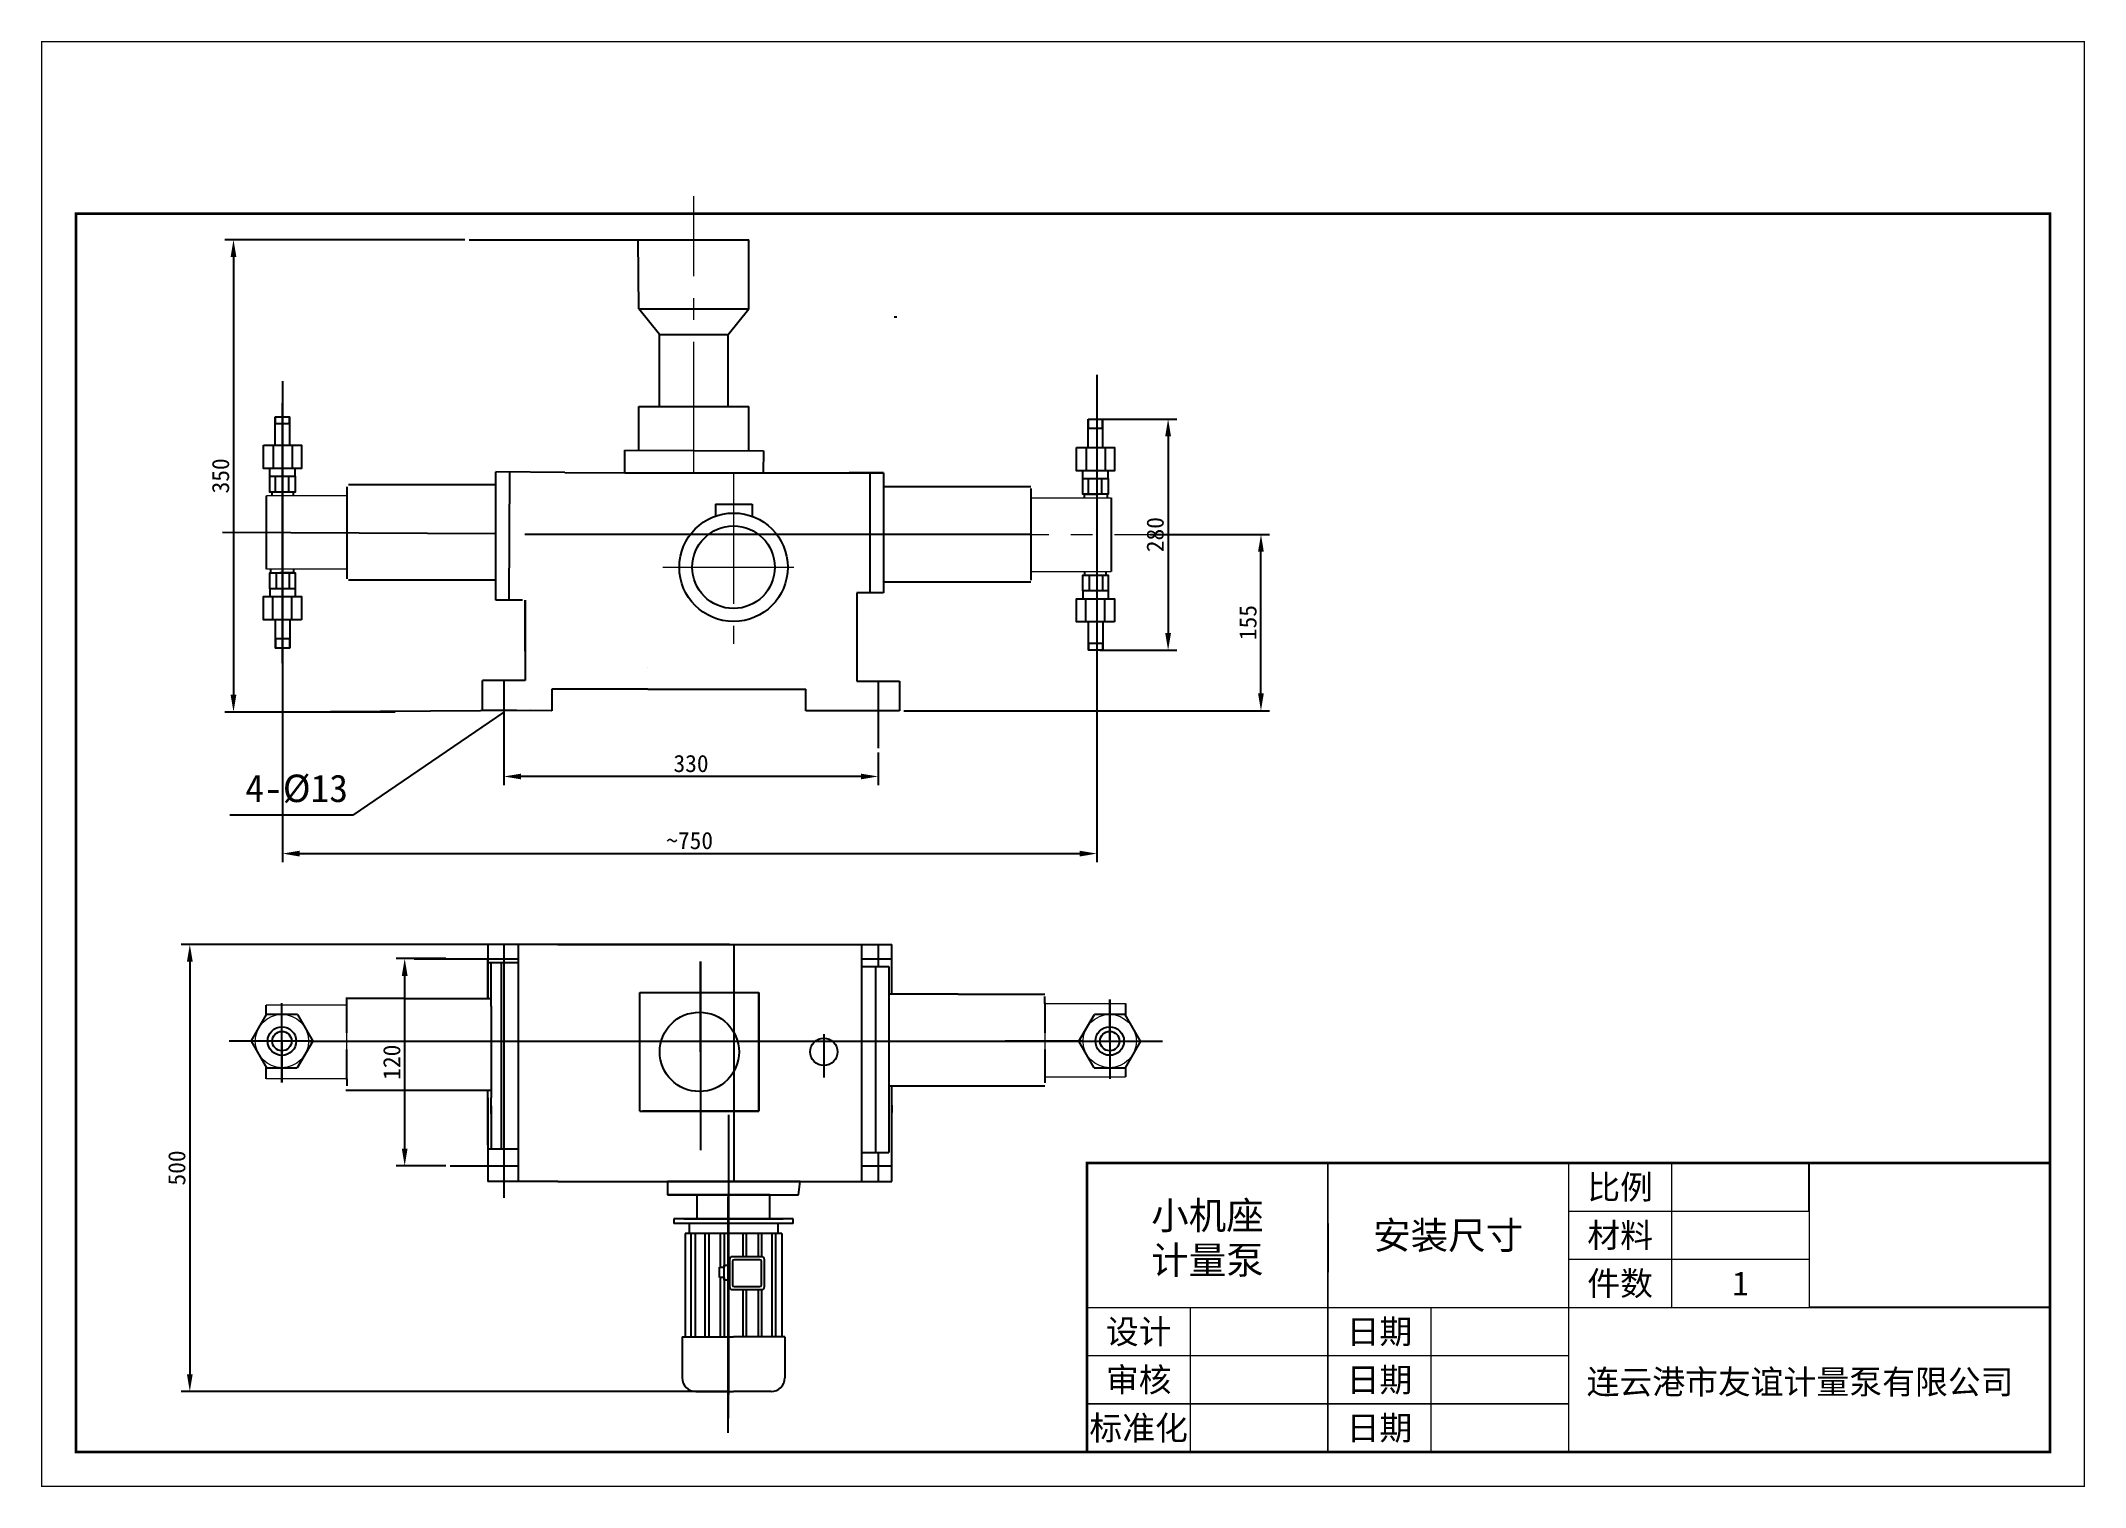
# Model space of a CAD drawing. Header units: millimetres. Extents: x 31 to 328, y 15 to 225.
import ezdxf
from ezdxf.enums import TextEntityAlignment as Align

# ---------------------------------------------------------------- set-up
doc = ezdxf.new("R2010")
doc.units = ezdxf.units.MM
doc.header["$PDMODE"] = 35
doc.linetypes.add('CENTER2', pattern=[28.575, 19.05, -3.175, 3.175, -3.175])
for name, color, linetype, lineweight in [('01-轮廓线', 7, 'Continuous', 35), ('02-中心线', 1, 'CENTER2', 15), ('04-标注', 3, 'Continuous', 20)]:
    doc.layers.add(name, color=color, linetype=linetype, lineweight=lineweight)
doc.layers.add('05-文字', color=5, linetype='Continuous')
doc.layers.add('2', color=4, linetype='Continuous')
doc.styles.add('S', font='SimSun.ttf')
doc.dimstyles.new('ISO-25', dxfattribs={"dimtxt": 2.5, "dimasz": 2.5, "dimexe": 1.25, "dimexo": 0.625, "dimtad": 1, "dimtxsty": 'Standard', "dimcen": 2.5, "dimadec": 0, "dimazin": 0, "dimtfac": 1, "dimtmove": 0, "dimatfit": 3, "dimfxl": 0, "dimarcsym": 0})

# ---------------------------------------------------------------- blocks, each defined once
blk = doc.blocks.new('*D9')
at = {"color": 0, "lineweight": -2}
for p, q in [((192.11, 153.62), (209.47, 153.62)), ((208.22, 130.5), (208.22, 151.12)), ((156.3, 128), (209.47, 128))]:
    blk.add_line(p, q, dxfattribs=at)
at = {"color": 0}
for points in [[(207.8, 151.12), (208.63, 151.12), (208.22, 153.62)], [(207.8, 130.5), (208.63, 130.5), (208.22, 128)]]:
    blk.add_solid(points, dxfattribs=at)
at = {"layer": 'Defpoints', "color": 0}
for p in [(191.48, 153.62), (208.22, 153.62), (155.67, 128)]:
    blk.add_point(p, dxfattribs=at)
at = {"color": 0, "insert": (206.34, 140.81), "char_height": 2.5, "attachment_point": 5, "rotation": 90}
blk.add_mtext('\\A1;155', dxfattribs=at)
blk = doc.blocks.new('*D10')
at = {"color": 0, "lineweight": -2}
for p, q in [((92.47, 196.45), (57.59, 196.45)), ((58.84, 193.95), (58.84, 130.31)), ((82.35, 127.81), (57.59, 127.81))]:
    blk.add_line(p, q, dxfattribs=at)
at = {"color": 0}
for points in [[(58.42, 193.95), (59.26, 193.95), (58.84, 196.45)], [(58.42, 130.31), (59.26, 130.31), (58.84, 127.81)]]:
    blk.add_solid(points, dxfattribs=at)
at = {"layer": 'Defpoints', "color": 0}
for p in [(93.09, 196.45), (58.84, 127.81), (82.97, 127.81)]:
    blk.add_point(p, dxfattribs=at)
at = {"color": 0, "insert": (56.97, 162.13), "char_height": 2.5, "attachment_point": 5, "rotation": 90}
blk.add_mtext('\\A1;350', dxfattribs=at)
blk = doc.blocks.new('*D12')
at = {"color": 0, "lineweight": -2}
for p, q in [((98.15, 127.18), (98.15, 117.19)), ((152.56, 121.93), (152.56, 117.19)), ((150.06, 118.44), (100.65, 118.44))]:
    blk.add_line(p, q, dxfattribs=at)
at = {"color": 0}
for points in [[(100.65, 118.85), (100.65, 118.02), (98.15, 118.44)], [(150.06, 118.85), (150.06, 118.02), (152.56, 118.44)]]:
    blk.add_solid(points, dxfattribs=at)
at = {"layer": 'Defpoints', "color": 0}
for p in [(98.15, 127.81), (152.56, 122.56), (98.15, 118.44)]:
    blk.add_point(p, dxfattribs=at)
at = {"color": 0, "insert": (125.36, 120.31), "char_height": 2.5, "attachment_point": 5}
blk.add_mtext('\\A1;330', dxfattribs=at)
blk = doc.blocks.new('*D14')
at = {"color": 0, "lineweight": -2}
for p, q in [((65.96, 175.92), (65.96, 105.98)), ((184.36, 176.8), (184.36, 105.98)), ((68.46, 107.23), (181.86, 107.23))]:
    blk.add_line(p, q, dxfattribs=at)
at = {"color": 0}
for points in [[(68.46, 107.65), (68.46, 106.81), (65.96, 107.23)], [(181.86, 107.65), (181.86, 106.81), (184.36, 107.23)]]:
    blk.add_solid(points, dxfattribs=at)
at = {"layer": 'Defpoints', "color": 0}
for p in [(65.96, 176.55), (184.36, 177.42), (184.36, 107.23)]:
    blk.add_point(p, dxfattribs=at)
at = {"color": 0, "insert": (125.16, 109.11), "char_height": 2.5, "attachment_point": 5}
blk.add_mtext('\\A1;~750', dxfattribs=at)
blk = doc.blocks.new('*D15')
at = {"color": 0, "lineweight": -2}
for p, q in [((89.72, 91.96), (82.48, 91.96)), ((83.73, 64.36), (83.73, 89.46)), ((89.72, 61.86), (82.48, 61.86))]:
    blk.add_line(p, q, dxfattribs=at)
at = {"color": 0}
for points in [[(83.31, 89.46), (84.15, 89.46), (83.73, 91.96)], [(83.31, 64.36), (84.15, 64.36), (83.73, 61.86)]]:
    blk.add_solid(points, dxfattribs=at)
at = {"layer": 'Defpoints', "color": 0}
for p in [(83.73, 91.96), (90.34, 91.96), (90.34, 61.86)]:
    blk.add_point(p, dxfattribs=at)
at = {"color": 0, "insert": (81.86, 76.91), "char_height": 2.5, "attachment_point": 5, "rotation": 90}
blk.add_mtext('\\A1;120', dxfattribs=at)
blk = doc.blocks.new('*D17')
at = {"color": 0, "lineweight": -2}
for p, q in [((130.94, 94.03), (51.24, 94.03)), ((52.49, 91.53), (52.49, 31.55)), ((130.94, 29.05), (51.24, 29.05))]:
    blk.add_line(p, q, dxfattribs=at)
at = {"color": 0}
for points in [[(52.07, 91.53), (52.91, 91.53), (52.49, 94.03)], [(52.07, 31.55), (52.91, 31.55), (52.49, 29.05)]]:
    blk.add_solid(points, dxfattribs=at)
at = {"layer": '04-标注', "color": 0, "lineweight": -2}
for p, q in [((184.79, 170.38), (195.97, 170.38)), ((194.72, 167.88), (194.72, 139.29)), ((184.79, 136.79), (195.97, 136.79))]:
    blk.add_line(p, q, dxfattribs=at)
at = {"layer": '04-标注', "color": 0}
for points in [[(194.3, 167.88), (195.14, 167.88), (194.72, 170.38)], [(194.3, 139.29), (195.14, 139.29), (194.72, 136.79)]]:
    blk.add_solid(points, dxfattribs=at)
at = {"layer": 'Defpoints', "color": 0}
for p in [(184.16, 170.38), (184.16, 136.79), (194.72, 136.79), (131.57, 94.03), (52.49, 29.05), (131.57, 29.05)]:
    blk.add_point(p, dxfattribs=at)
at = {"color": 0, "insert": (50.61, 61.54), "char_height": 2.5, "attachment_point": 5, "rotation": 90}
blk.add_mtext('\\A1;500', dxfattribs=at)
at = {"layer": '04-标注', "color": 0, "insert": (192.85, 153.59), "char_height": 2.5, "attachment_point": 5, "rotation": 90}
blk.add_mtext('\\A1;280', dxfattribs=at)
blk = doc.blocks.new('A$C64722F43')
at = {"color": 0}
for p, q in [((8.55, 13.35), (0, 13.35)), ((8.55, 13.35), (21.14, 13.35)), ((8.55, 0), (0, 0)), ((21.14, 0), (8.55, 0))]:
    blk.add_line(p, q, dxfattribs=at)

msp = doc.modelspace()

# ---------------------------------------------------------------- linework, layer by layer
at = {"color": 0}
for p, q in [((93.091, 196.453), (125.773, 196.453)), ((117.773, 186.422), (117.683, 196.453)), ((118.308, 196.453), (133.773, 196.453)), ((133.773, 186.422), (133.773, 196.453)), ((117.773, 186.422), (133.773, 186.422)), ((120.773, 182.686), (117.773, 186.422)), ((130.773, 182.686), (133.773, 186.422)), ((155.284, 185.174), (154.894, 185.174)), ((120.773, 172.2), (120.773, 182.686)), ((120.773, 172.2), (120.773, 182.686)), ((120.773, 182.686), (130.773, 182.686)), ((130.773, 172.2), (130.773, 182.686)), ((65.963, 135.01), (65.963, 172.72)), ((65.963, 134.93), (65.963, 172.641)), ((64.883, 166.577), (64.883, 170.7)), ((64.883, 170.7), (67.043, 170.7)), ((67.043, 169.675), (64.883, 169.675)), ((64.937, 169.675), (64.937, 170.7)), ((65.963, 166.577), (65.963, 171.621)), ((66.983, 169.675), (66.983, 170.7)), ((67.043, 166.577), (67.043, 170.7)), ((117.773, 165.873), (117.773, 172.2)), ((117.773, 172.2), (133.773, 172.2)), ((133.773, 165.799), (133.773, 172.2)), ((183.084, 166.259), (183.084, 170.382)), ((183.084, 170.382), (185.244, 170.382)), ((183.144, 169.046), (183.144, 170.382)), ((185.185, 169.046), (185.185, 170.382)), ((185.244, 166.259), (185.244, 170.382)), ((64.642, 163.205), (64.642, 166.577)), ((65.963, 140.425), (65.963, 167.305)), ((65.963, 166.577), (65.963, 162.082)), ((67.434, 163.205), (67.434, 166.577)), ((183.084, 169.046), (185.244, 169.046)), ((115.724, 162.577), (115.739, 165.882)), ((115.739, 165.882), (135.872, 165.79)), ((135.872, 165.79), (135.823, 162.577)), ((182.843, 162.887), (182.843, 166.259)), ((185.635, 162.887), (185.635, 166.259)), ((64.142, 162.082), (64.142, 163.205)), ((64.919, 162.082), (64.919, 159.78)), ((65.963, 161.546), (65.963, 158.014)), ((66.847, 162.082), (66.847, 159.78)), ((67.784, 162.082), (67.784, 163.205)), ((75.382, 147.19), (75.382, 160.54)), ((75.576, 160.896), (96.983, 160.896)), ((96.983, 144.045), (96.983, 162.714)), ((107.02, 162.616), (96.983, 162.714)), ((96.983, 144.99), (96.983, 162.452)), ((98.929, 144.045), (99.015, 162.704)), ((107.02, 162.616), (115.724, 162.577)), ((115.724, 162.577), (135.823, 162.577)), ((135.823, 162.577), (153.338, 162.577)), ((153.338, 162.577), (148.338, 162.577)), ((153.338, 162.577), (151.338, 162.577)), ((151.391, 145.115), (151.391, 162.577)), ((151.391, 145.115), (151.391, 160.577)), ((151.391, 160.577), (151.391, 160.577)), ((153.338, 162.577), (153.338, 145.115)), ((153.338, 162.577), (153.338, 160.577)), ((153.338, 160.577), (174.745, 160.577)), ((182.343, 161.763), (182.343, 162.887)), ((183.119, 161.763), (183.119, 159.462)), ((185.047, 161.763), (185.047, 159.462)), ((185.985, 161.763), (185.985, 162.887)), ((63.663, 148.562), (63.663, 159.245)), ((64.393, 159.78), (64.393, 159.245)), ((67.51, 159.78), (67.51, 159.245)), ((128.922, 158.011), (134.239, 158.011)), ((128.922, 158.011), (128.922, 156.281)), ((134.239, 158.011), (134.239, 156.253)), ((174.745, 160.298), (174.745, 146.948)), ((182.5, 159.462), (182.5, 158.927)), ((182.631, 159.462), (184.551, 159.462)), ((185.858, 159.462), (185.858, 158.927)), ((186.463, 158.927), (186.463, 148.243)), ((96.983, 153.721), (57.238, 153.906)), ((174.745, 153.623), (101.182, 153.623)), ((65.963, 146.26), (65.963, 149.793)), ((64.142, 145.725), (64.142, 144.601)), ((64.268, 148.027), (64.268, 148.562)), ((65.079, 145.725), (65.079, 148.027)), ((67.495, 148.027), (65.575, 148.027)), ((65.963, 148.562), (65.963, 134.647)), ((65.963, 141.23), (65.963, 145.725)), ((67.007, 145.725), (67.007, 148.027)), ((67.627, 148.027), (67.627, 148.562)), ((67.784, 145.725), (67.784, 144.601)), ((96.983, 146.99), (75.576, 146.99)), ((96.983, 144.99), (96.983, 146.99)), ((174.745, 146.67), (153.338, 146.67)), ((182.617, 147.708), (182.617, 148.243)), ((183.28, 145.407), (183.28, 147.708)), ((185.208, 145.407), (185.208, 147.708)), ((185.733, 147.708), (185.733, 148.243)), ((64.492, 144.601), (64.492, 141.23)), ((65.963, 144.058), (65.963, 130.143)), ((67.284, 144.601), (67.284, 141.23)), ((100.876, 144.045), (96.983, 144.045)), ((101.265, 136.655), (101.265, 144.045)), ((101.265, 144.045), (101.265, 132.377)), ((153.338, 145.115), (149.445, 145.115)), ((149.445, 145.115), (149.445, 132.28)), ((182.343, 145.407), (182.343, 144.283)), ((182.693, 144.283), (182.693, 140.911)), ((185.485, 144.283), (185.485, 140.911)), ((185.985, 145.407), (185.985, 144.283)), ((64.883, 141.23), (64.883, 137.107)), ((65.963, 141.23), (65.963, 136.185)), ((67.043, 141.23), (67.043, 137.107)), ((183.084, 140.911), (183.084, 136.788)), ((185.244, 140.911), (185.244, 136.788)), ((67.043, 138.443), (64.883, 138.443)), ((67.043, 137.107), (64.883, 137.107)), ((64.942, 138.443), (64.942, 137.107)), ((66.983, 138.443), (66.983, 137.107)), ((183.084, 137.813), (185.244, 137.813)), ((185.244, 136.788), (183.084, 136.788)), ((183.144, 137.813), (183.144, 136.788)), ((185.189, 137.813), (185.189, 136.788)), ((119.086, 134.28), (119.086, 134.28)), ((95.037, 132.377), (95.037, 132.377)), ((95.037, 128.099), (95.037, 132.377)), ((101.265, 132.377), (95.037, 132.377)), ((98.151, 132.377), (98.151, 123.432)), ((119.086, 131.141), (105.105, 131.141)), ((105.105, 131.141), (105.105, 128.002)), ((119.086, 131.141), (142.05, 131.141)), ((142.05, 132.28), (142.05, 132.28)), ((142.05, 128.002), (142.05, 131.141)), ((149.445, 132.28), (155.673, 132.28)), ((152.559, 132.28), (152.559, 122.557)), ((155.673, 132.28), (155.673, 128.002)), ((72.935, 127.905), (102.043, 128.099)), ((98.151, 127.807), (76.201, 112.834)), ((105.074, 128.002), (95.037, 128.099)), ((105.105, 128.002), (105.074, 128.002)), ((155.673, 128.002), (142.05, 128.002)), ((76.201, 112.834), (58.297, 112.834)), ((95.805, 94.03), (95.805, 86.166)), ((100.234, 94.03), (95.805, 94.03)), ((98.151, 94.03), (98.151, 57.217)), ((100.234, 94.03), (100.234, 59.549)), ((105.989, 94.03), (100.234, 94.03)), ((105.989, 94.03), (150.135, 94.03)), ((131.566, 94.03), (131.566, 59.549)), ((143.507, 94.03), (154.564, 94.03)), ((150.135, 94.03), (150.135, 59.549)), ((152.559, 94.03), (152.559, 90.82)), ((154.564, 86.794), (154.564, 94.03)), ((85.09, 91.957), (100.234, 91.957)), ((95.805, 86.166), (95.805, 91.957)), ((95.805, 91.338), (95.805, 86.166)), ((100.234, 91.338), (95.805, 91.338)), ((96.32, 86.126), (96.32, 91.338)), ((97.751, 91.338), (97.751, 64.283)), ((126.73, 78.416), (126.73, 91.556)), ((126.73, 91.556), (126.73, 64.14)), ((150.135, 91.957), (154.564, 91.957)), ((150.135, 90.82), (151.575, 90.82)), ((151.575, 90.82), (152.159, 90.82)), ((152.159, 90.82), (152.159, 63.766)), ((152.159, 90.82), (154.106, 90.82)), ((154.106, 90.82), (154.106, 63.766)), ((117.934, 69.776), (117.934, 87.056)), ((117.934, 87.056), (135.214, 87.056)), ((118.318, 87.056), (135.214, 87.056)), ((135.214, 69.776), (135.214, 87.056)), ((135.214, 87.056), (135.214, 69.776)), ((155.663, 86.794), (154.106, 86.794)), ((176.813, 85.456), (176.813, 86.475)), ((63.581, 84.44), (63.581, 85.183)), ((63.581, 83.741), (63.581, 85.183)), ((65.881, 73.937), (65.881, 85.475)), ((83.732, 86.166), (75.177, 86.166)), ((75.3, 81.187), (75.3, 86.063)), ((83.732, 86.166), (96.32, 86.166)), ((96.32, 85.074), (96.32, 86.126)), ((96.32, 85.074), (96.32, 71.724)), ((152.343, 83.999), (152.159, 83.999)), ((176.813, 85.56), (176.813, 81.186)), ((186.232, 79.977), (186.232, 86.019)), ((186.232, 86.019), (186.232, 74.48)), ((188.532, 85.456), (188.532, 84.439)), ((188.532, 85.099), (188.532, 83.749)), ((144.67, 81.001), (144.67, 74.668)), ((67.593, 79.978), (58.188, 79.978)), ((70.356, 79.978), (61.407, 79.979)), ((65.881, 79.978), (65.881, 73.937)), ((69.755, 79.978), (79.351, 79.978)), ((75.3, 74.395), (75.3, 78.77)), ((79.351, 79.978), (190.106, 79.978)), ((182.358, 79.978), (171.052, 79.978)), ((176.813, 78.769), (176.813, 73.893)), ((181.758, 79.978), (190.707, 79.977)), ((184.52, 79.977), (193.925, 79.977)), ((63.581, 74.856), (63.581, 76.207)), ((63.581, 74.499), (63.581, 75.517)), ((75.3, 74.499), (75.3, 73.481)), ((188.532, 76.214), (188.532, 74.773)), ((188.532, 75.516), (188.532, 74.773)), ((83.732, 72.816), (75.177, 72.816)), ((96.32, 72.816), (83.732, 72.816)), ((95.805, 70.573), (95.805, 72.816)), ((95.805, 64.903), (95.805, 71.724)), ((95.805, 71.724), (95.805, 64.283)), ((96.32, 69.423), (96.32, 71.724)), ((155.663, 73.444), (154.106, 73.444)), ((154.564, 70.649), (154.564, 73.444)), ((95.805, 71.206), (95.805, 59.549)), ((96.32, 70.573), (96.32, 64.283)), ((117.934, 69.776), (135.214, 69.776)), ((135.214, 69.776), (118.318, 69.776)), ((130.798, 69.276), (130.798, 28.615)), ((154.564, 70.649), (154.564, 69.597)), ((154.564, 59.549), (154.564, 70.649)), ((100.234, 64.283), (95.805, 64.283)), ((150.135, 63.766), (151.575, 63.766)), ((151.575, 63.766), (154.106, 63.766)), ((152.559, 63.766), (152.559, 59.549)), ((90.343, 61.86), (100.234, 61.86)), ((100.234, 59.549), (95.805, 59.549)), ((105.989, 59.549), (100.234, 59.549)), ((105.989, 59.549), (150.135, 59.549)), ((141.213, 59.549), (121.919, 59.549)), ((121.919, 59.549), (121.919, 57.644)), ((140.975, 57.644), (141.213, 59.549)), ((150.135, 61.86), (154.564, 61.86)), ((150.135, 59.549), (154.564, 59.549)), ((136.815, 57.644), (121.919, 57.644)), ((121.919, 57.644), (136.815, 57.644)), ((127.15, 57.644), (126.19, 57.644)), ((126.19, 57.644), (126.19, 54.158)), ((136.815, 57.644), (127.15, 57.644)), ((127.15, 57.644), (127.15, 57.644)), ((127.15, 57.644), (127.15, 57.644)), ((130.765, 23.024), (130.765, 57.398)), ((136.815, 54.158), (136.815, 57.644)), ((136.815, 57.644), (136.815, 57.644)), ((136.815, 57.644), (136.815, 57.644)), ((136.815, 57.644), (140.975, 57.644)), ((140.975, 57.644), (140.975, 57.644)), ((140.975, 57.644), (140.975, 57.644)), ((182.938, 58.44), (182.938, 54.628)), ((122.86, 54.158), (122.86, 53.464)), ((124.333, 54.158), (138.733, 54.158)), ((130.765, 53.912), (130.765, 25.151)), ((140.205, 53.464), (140.205, 54.158)), ((138.556, 51.993), (138.556, 37.008))]:
    msp.add_line(p, q, dxfattribs=at)
for points, const_width in [([(30.938, 15.253), (327.938, 15.253), (327.938, 225.253), (30.938, 225.253)], 0.2), ([(35.938, 20.253), (322.938, 20.253), (322.938, 200.253), (35.938, 200.253)], 0.4), ([(182.938, 20.253), (322.938, 20.253), (322.938, 62.253), (182.938, 62.253)], 0.4)]:
    msp.add_lwpolyline(points, close=True, dxfattribs=dict(const_width=const_width))
for points in [[(63.205, 166.577), (68.721, 166.577), (68.721, 163.205), (63.205, 163.205)], [(181.405, 166.259), (186.922, 166.259), (186.922, 162.887), (181.405, 162.887)], [(64.142, 162.082), (67.784, 162.082), (67.784, 159.78), (64.142, 159.78)], [(182.343, 161.763), (185.985, 161.763), (185.985, 159.462), (182.343, 159.462)], [(67.784, 145.725), (64.142, 145.725), (64.142, 148.027), (67.784, 148.027)], [(185.985, 145.407), (182.343, 145.407), (182.343, 147.708), (185.985, 147.708)], [(68.721, 141.23), (63.205, 141.23), (63.205, 144.601), (68.721, 144.601)], [(186.922, 140.911), (181.405, 140.911), (181.405, 144.283), (186.922, 144.283)]]:
    msp.add_lwpolyline(points, close=True, dxfattribs=at)
msp.add_lwpolyline([(217.938, 62.253, 0.2, 0.2, 0), (217.938, 20.253, 0.2, 0.2, 0)], format="xyseb")
at = {"const_width": 0.2}
for points in [[(252.938, 62.253), (252.938, 20.253)], [(267.938, 62.253), (267.938, 41.253)], [(287.938, 62.253), (287.938, 41.253)], [(287.938, 55.253), (252.938, 55.253)], [(287.938, 48.253), (252.938, 48.253)], [(322.938, 41.253), (182.938, 41.253)], [(197.938, 41.253), (197.938, 20.253)], [(232.938, 41.253), (232.938, 20.253)], [(252.938, 34.253), (182.938, 34.253)], [(252.938, 27.253), (182.938, 27.253)]]:
    msp.add_lwpolyline(points, dxfattribs=at)
at = {"color": 0}
for centre, radius in [((131.541, 148.851), 7.879), ((131.541, 148.851), 7.879), ((131.541, 148.851), 6), ((126.574, 78.416), 5.76), ((65.881, 79.974), 2.071), ((65.881, 79.974), 1.409), ((144.67, 78.416), 2), ((186.232, 79.981), 2.071), ((186.232, 79.981), 1.409)]:
    msp.add_circle(centre, radius, dxfattribs=at)
at = {"layer": '02-中心线', "color": 0}
for p, q in [((125.773, 162.577), (125.773, 202.795)), ((131.541, 162.577), (131.541, 137.725)), ((101.182, 153.623), (200.044, 153.623)), ((121.241, 148.851), (142.083, 148.851))]:
    msp.add_line(p, q, dxfattribs=at)
at = {"layer": '04-标注'}
msp.add_line((322.938, 200.253), (322.938, 200.253), dxfattribs=at)
at = {"layer": '04-标注', "color": 0}
for p, q in [((75.382, 159.245), (63.663, 159.245)), ((174.745, 158.927), (186.463, 158.927)), ((75.382, 148.562), (63.663, 148.562)), ((174.745, 148.243), (186.463, 148.243)), ((75.3, 85.183), (63.581, 85.183)), ((176.813, 85.456), (188.532, 85.456)), ((75.3, 78.77), (75.3, 82.841)), ((176.813, 81.186), (176.813, 77.114)), ((75.3, 74.499), (63.581, 74.499)), ((176.813, 74.773), (188.532, 74.773)), ((182.938, 62.253), (182.938, 62.253)), ((182.938, 62.253), (182.938, 54.628)), ((217.938, 54.628), (217.938, 49.936)), ((217.938, 54.628), (217.938, 46.398)), ((217.938, 49.936), (217.938, 46.398)), ((252.938, 41.253), (267.938, 41.253)), ((252.938, 41.253), (267.938, 41.253))]:
    msp.add_line(p, q, dxfattribs=at)
for centre in [(65.881, 79.978), (186.232, 79.977)]:
    msp.add_circle(centre, 3.874, dxfattribs=at)
at = {"layer": '05-文字', "color": 0}
for p, q in [((287.938, 55.253), (287.938, 62.253)), ((217.938, 53.473), (217.938, 46.398)), ((322.938, 41.253), (287.938, 41.253))]:
    msp.add_line(p, q, dxfattribs=at)
at = {"layer": '2', "color": 0}
for p, q in [((61.407, 79.979), (63.647, 83.854)), ((68.122, 83.851), (63.647, 83.854)), ((68.122, 83.851), (70.358, 79.974)), ((181.756, 79.982), (183.996, 83.856)), ((188.471, 83.854), (183.996, 83.856)), ((190.707, 79.977), (188.471, 83.854)), ((61.407, 79.979), (63.642, 76.102)), ((70.358, 79.974), (68.118, 76.099)), ((183.991, 76.104), (181.756, 79.982)), ((190.707, 79.977), (188.467, 76.102)), ((63.642, 76.102), (68.118, 76.099)), ((183.991, 76.104), (188.467, 76.102)), ((140.205, 54.158), (122.86, 54.158)), ((140.205, 53.464), (122.86, 53.464)), ((124.51, 51.993), (124.51, 37.008)), ((138.556, 51.993), (124.51, 51.993)), ((125.078, 53.464), (125.078, 51.993)), ((125.398, 37.008), (125.398, 51.993)), ((125.946, 51.993), (125.946, 37.008)), ((127.401, 37.008), (127.401, 51.993)), ((127.949, 51.993), (127.949, 37.008)), ((129.628, 47.099), (129.628, 51.993)), ((130.176, 51.993), (130.176, 47.099)), ((132.89, 51.993), (132.89, 48.678)), ((133.438, 48.678), (133.438, 51.993)), ((135.117, 51.993), (135.117, 48.639)), ((135.665, 48.635), (135.665, 51.993)), ((137.119, 51.993), (137.119, 37.008)), ((137.668, 37.008), (137.668, 51.993)), ((137.988, 53.464), (137.988, 51.993)), ((130.948, 48.205), (130.948, 44.29)), ((135.612, 48.639), (131.382, 48.639)), ((131.382, 47.945), (131.382, 44.55)), ((135.352, 48.205), (131.642, 48.205)), ((135.612, 44.55), (135.612, 47.945)), ((136.046, 44.29), (136.046, 48.205)), ((129.486, 45.599), (129.486, 47.099)), ((129.486, 47.099), (130.189, 47.099)), ((130.189, 45.599), (129.486, 45.599)), ((129.628, 37.008), (129.628, 45.599)), ((130.176, 45.599), (130.176, 37.008)), ((130.189, 45.207), (130.189, 47.393)), ((130.189, 47.393), (130.948, 47.393)), ((130.948, 45.207), (130.189, 45.207)), ((131.382, 43.857), (135.612, 43.857)), ((131.642, 44.29), (135.352, 44.29)), ((132.89, 43.857), (132.89, 37.008)), ((133.438, 37.008), (133.438, 43.857)), ((135.117, 43.857), (135.117, 37.008)), ((135.665, 37.008), (135.665, 43.86)), ((124.076, 37.008), (124.076, 31.038)), ((124.076, 37.008), (131.533, 37.008)), ((138.99, 37.008), (131.533, 37.008)), ((138.99, 37.008), (138.99, 31.038)), ((126.06, 29.054), (131.533, 29.054)), ((137.006, 29.054), (131.533, 29.054))]:
    msp.add_line(p, q, dxfattribs=at)
for centre, radius, start, end in [((131.382, 48.205), 0.434, 90, 180), ((131.642, 47.945), 0.26, 90, 180), ((135.352, 47.945), 0.26, 360, 90), ((135.612, 48.205), 0.434, 0, 90), ((131.382, 44.29), 0.434, 180, 270), ((131.642, 44.55), 0.26, 180, 270), ((135.352, 44.55), 0.26, 270, 0), ((135.612, 44.29), 0.434, 270, 360), ((126.06, 31.038), 1.984, 180, 270), ((137.006, 31.038), 1.984, 270, 0)]:
    msp.add_arc(centre, radius, start, end, dxfattribs=at)

# ---------------------------------------------------------------- block references
at = {"color": 0}
msp.add_blockref('A$C64722F43', (155.663, 73.444), dxfattribs=at)

# ---------------------------------------------------------------- texts
at = {"color": 0, "style": 'S'}
for s, p in [('4-%%c13', (68.028, 116.723)), ('小机座', (200.438, 54.628)), ('计量泵', (200.438, 48.139))]:
    msp.add_text(s, height=4, dxfattribs=at).set_placement(p, align=Align.MIDDLE_CENTER)
at = {"style": 'S'}
for s, p in [('比例', (260.438, 58.753)), ('材料', (260.438, 51.753)), ('件数', (260.438, 44.753)), ('设计', (190.438, 37.753)), ('日期', (225.438, 37.753)), ('审核', (190.438, 30.753)), ('日期', (225.438, 30.753)), ('标准化', (190.438, 23.753)), ('日期', (225.438, 23.753))]:
    msp.add_text(s, height=3.5, dxfattribs=at).set_placement(p, align=Align.MIDDLE_CENTER)
at = {"layer": '01-轮廓线', "color": 0, "style": 'S'}
msp.add_text('连云港市友谊计量泵有限公司', height=3.5, dxfattribs=at).set_placement((286.588, 30.444), align=Align.MIDDLE_CENTER)
at = {"layer": '04-标注', "color": 0, "style": 'S'}
for s, height, p in [('安装尺寸', 4, (235.438, 51.753)), ('1', 3.5, (277.938, 44.753))]:
    msp.add_text(s, height=height, dxfattribs=at).set_placement(p, align=Align.MIDDLE_CENTER)

# ---------------------------------------------------------------- dimensions: what is measured, and where the dimension line sits
at = {"color": 0}
for base, p1, p2, text, picture, middle in [((58.84, 127.807), (93.091, 196.453), (82.972, 127.807), '350', '*D10', (56.965, 162.13)), ((52.49, 29.054), (131.566, 94.03), (131.566, 29.054), '500', '*D17', (50.615, 61.542)), ((208.218, 153.623), (155.673, 128.002), (191.481, 153.623), '155', '*D9', (206.343, 140.813)), ((83.732, 91.957), (90.343, 61.86), (90.343, 91.957), '120', '*D15', (81.857, 76.909))]:
    dim = msp.add_linear_dim(base=base, p1=p1, p2=p2, angle=90, text=text, dimstyle='ISO-25', override={"dimtp": -0.009, "dimtm": 0.034, "dimtfac": 0.5, "dimtolj": 1}, dxfattribs=at)
    dim.commit()
    dim.dimension.update_dxf_attribs({"geometry": picture, "text_midpoint": middle})
for base, p1, p2, text, picture, middle in [((184.358, 107.231), (65.963, 176.548), (184.358, 177.423), '~750', '*D14', (125.16, 109.106)), ((98.151, 118.435), (152.559, 122.557), (98.151, 127.807), '330', '*D12', (125.355, 120.31))]:
    dim = msp.add_linear_dim(base=base, p1=p1, p2=p2, text=text, dimstyle='ISO-25', override={"dimtp": -0.009, "dimtm": 0.034, "dimtfac": 0.5, "dimtolj": 1}, dxfattribs=at)
    dim.commit()
    dim.dimension.update_dxf_attribs({"geometry": picture, "text_midpoint": middle})
at = {"layer": '04-标注', "color": 0}
dim = msp.add_linear_dim(base=(194.721, 136.788), p1=(184.164, 170.382), p2=(184.164, 136.788), angle=90, text='280', dimstyle='ISO-25', override={"dimtp": -0.009, "dimtm": 0.034, "dimtfac": 0.5, "dimtolj": 1}, dxfattribs=at)
dim.commit()
dim.dimension.update_dxf_attribs({"geometry": '*D17', "text_midpoint": (192.846, 153.585)})

doc.saveas('drawing.dxf')
